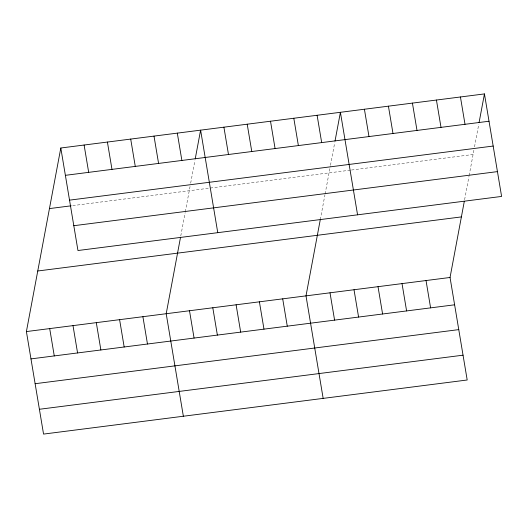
<?xml version="1.0" encoding="UTF-8"?>
<svg xmlns="http://www.w3.org/2000/svg" width="528" height="528" viewBox="0 0 528 528"><rect width="100%" height="100%" fill="white"/><g stroke="black" fill="none" stroke-linecap="round" stroke-linejoin="round"><path stroke-width="0.4" stroke-dasharray="2.64 1.98" d="M180.774 235.983L185.156 212.579M185.302 211.794L190.106 186.186M190.674 183.163L194.931 160.446M320.278 219.688L324.958 194.726M325.103 193.948L330.33 166.069M330.475 165.31L334.732 142.593M464.607 199.736L468.996 176.332M469.141 175.553L473.939 149.945M474.507 146.916L478.771 124.199M72.752 205.61L350.658 170.122M351.457 170.023L473.088 154.486"/><path stroke-width="0.79" d="M464.317 201.3L450.041 277.477L467.194 379.995L43.553 434.089L26.4 331.571L60.806 148.005L484.447 93.911L501.6 196.429L77.959 250.523L60.806 148.005M180.477 237.541L166.201 313.724L183.355 416.236M195.215 158.928L200.607 130.152L217.76 232.67M320.278 219.688L306.002 295.871L323.156 398.383M335.016 141.075L340.408 112.306L357.562 214.817M479.054 122.687L484.447 93.911M65.38 175.329L489.02 121.235M69.531 200.145L493.172 146.051M49.454 208.586L71.148 205.814M73.808 225.707L497.449 171.613M37.752 270.996L461.393 216.902M26.4 331.571L450.041 277.477M30.974 358.895L454.615 304.801M35.125 383.711L458.766 329.617M39.402 409.273L463.043 355.179M460.436 96.974L465.01 124.298M436.432 100.043L441.005 127.367M412.427 103.105L417.001 130.429M426.03 280.546L430.604 307.87M388.423 106.174L392.99 133.498M402.026 283.609L406.6 310.933M364.412 109.237L368.986 136.561M378.022 286.678L382.595 314.002M354.011 289.74L358.585 317.064M317.11 115.282L321.677 142.6M330.007 292.802L334.58 320.126M293.806 118.252L298.379 145.576M270.508 121.229L275.081 148.553M282.704 298.848L287.272 326.172M247.21 124.205L251.777 151.529M259.4 301.825L263.974 329.142M223.905 127.182L228.479 154.506M236.102 304.795L240.676 332.119M212.804 307.771L217.371 335.095M177.309 133.129L181.876 160.453M189.499 310.748L194.073 338.072M154.004 136.105L158.578 163.429M130.706 139.082L135.28 166.406M142.903 316.694L147.47 344.018M107.408 142.058L111.976 169.382M119.599 319.671L124.172 346.995M84.104 145.028L88.678 172.352M96.301 322.648L100.874 349.972M73.003 325.624L77.57 352.948M49.698 328.601L54.272 355.925"/></g></svg>
